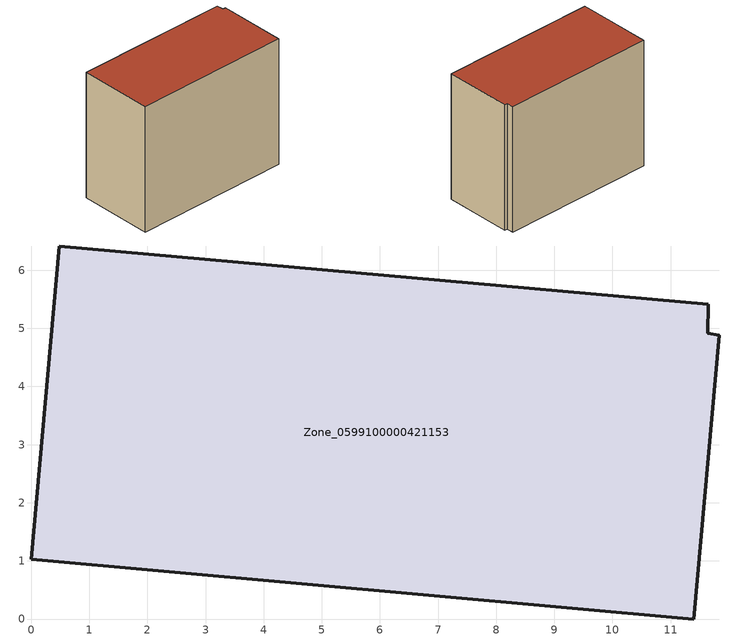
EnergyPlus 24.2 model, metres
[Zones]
Zone_0599100000421153
 floor ground (C_G): 0.48,6.42 11.65,5.41 11.64,4.92 11.84,4.88 11.4,0 0,1.02 z0
 wall outside (C_F): 0,1.02 11.4,0 11.84,4.88 11.64,4.92 11.65,5.41 0.48,6.42 0,1.02 z0:9.39
 roof outside (C_R): 11.65,5.41 0.48,6.42 0,1.02 11.4,0 11.84,4.88 11.64,4.92 z9.39
[BUILDING]
Pand.0599100000421153: North Axis=0; Terrain=City; Loads Convergence Tolerance Value=0.04; Temperature Convergence Tolerance Value=0.4; Solar Distribution=FullExterior; Maximum Number of Warmup Days=25; Minimum Number of Warmup Days=1
[Site:Location]
Rotterdam.The.Hague.AP_ZH_NLD Design_Conditions: Latitude=51.96; Longitude=4.45; Time Zone=1; Elevation=-4.5
[SITE:GROUNDTEMPERATURE:BUILDINGSURFACE]
18, 18, 18, 18, 18, 18, 18, 18, 18, 18, 18, 18
[MATERIAL] Thermal Absorptance=0.9; Solar Absorptance=0.7; Visible Absorptance=0.7
Name | Roughness | Thickness | Conductivity | Density | Specific Heat
G.TC.2006-2014 | MediumSmooth | 0.15 | 0.06 | 540 | 1210
F.TC.2006-2014 | Rough | 0.3 | 0.12 | 1920 | 840
R.TC.2006-2014 | MediumRough | 0.2 | 0.08 | 1500 | 1000
[CONSTRUCTION]
C_G: G.TC.2006-2014
C_F: F.TC.2006-2014
C_R: R.TC.2006-2014
[ZONE]
Zone_0599100000421153: Type=1; Multiplier=1; Ceiling Height=Autocalculate; Volume=Autocalculate; Floor Area=autocalculate; Part of Total Floor Area=Yes
[ZONEINFILTRATION:DESIGNFLOWRATE]
Infil_Zone_0599100000421153: Zone or ZoneList or Space or SpaceList=Zone_0599100000421153; Schedule=AlwaysOn; Design Flow Rate Calculation Method=Flow/Area; Flow Rate per Floor Area=0.0015; Constant Term Coefficient=1; Temperature Term Coefficient=0; Velocity Term Coefficient=0; Velocity Squared Term Coefficient=0
[HVACTEMPLATE:ZONE:IDEALLOADSAIRSYSTEM]
Zone_0599100000421153: Maximum Heating Supply Air Temperature=50; Minimum Cooling Supply Air Temperature=13; Maximum Heating Supply Air Humidity Ratio=0.0156; Minimum Cooling Supply Air Humidity Ratio=0.0077; Heating Limit=NoLimit; Cooling Limit=NoLimit; Dehumidification Control Type=ConstantSensibleHeatRatio; Cooling Sensible Heat Ratio=0.7; Dehumidification Setpoint=60; Humidification Control Type=None; Humidification Setpoint=30; Outdoor Air Method=None; Outdoor Air Flow Rate per Person=0.00944; Outdoor Air Flow Rate per Zone Floor Area=0; Outdoor Air Flow Rate per Zone=0; Demand Controlled Ventilation Type=None; Outdoor Air Economizer Type=NoEconomizer; Heat Recovery Type=None; Sensible Heat Recovery Effectiveness=0.7; Latent Heat Recovery Effectiveness=0.65
[ZONECONTROL:THERMOSTAT]
ThermostatControl_Zone_0599100000421153: Zone or ZoneList=Zone_0599100000421153; Control Type Schedule=DualSetpointControlType; Control 1=Thermostat_Zone_0599100000421153; Temperature Difference Between Cutout And Setpoint=0
[THERMOSTATSETPOINT:DUALSETPOINT]
Thermostat_Zone_0599100000421153: Heating Setpoint Temperature Schedule=HeatingSetpoint_Zone_0599100000421153; Cooling Setpoint Temperature Schedule=CoolingSetpoint_Zone_0599100000421153
[SCHEDULE:COMPACT]
HeatingSetpoint_Zone_0599100000421153: Through: 12/31, For: AllDays, Until: 24:00, 21
CoolingSetpoint_Zone_0599100000421153: Through: 12/31, For: AllDays, Until: 24:00, 24
DualSetpointControlType: Through: 12/31, For: AllDays, Until: 24:00, 4
AlwaysOn: Through: 12/31, For: AllDays, Until: 24:00, 1
